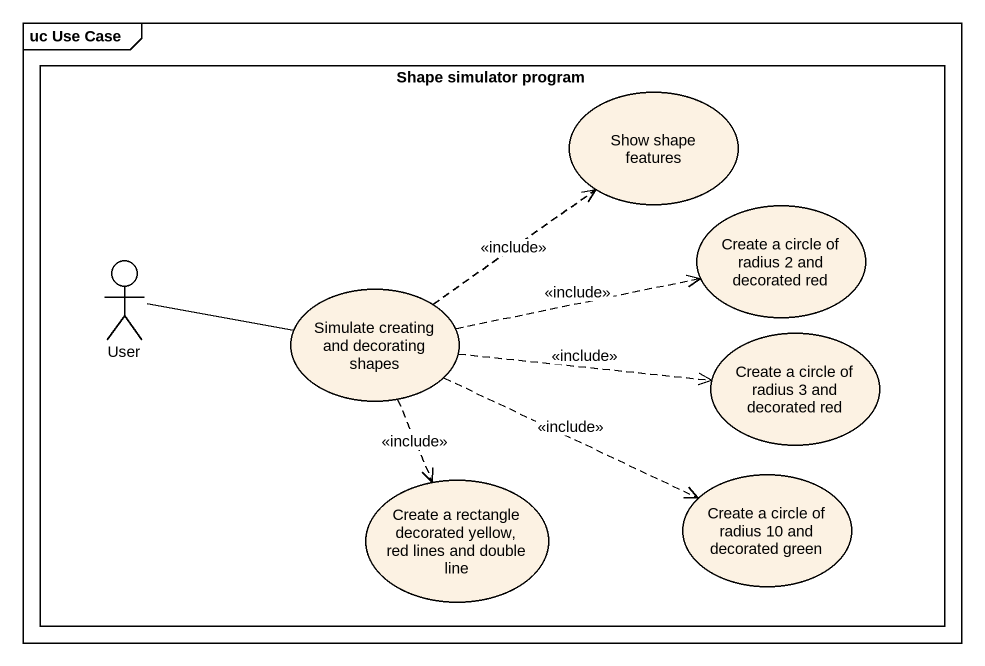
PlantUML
@startuml
mainframe uc Use Case
rectangle "Shape simulator program" as Shape_simulator_program {
  usecase "Show shape features" as Show_shape_features
  actor User
  usecase "Create a circle of radius 2 and decorated red" as Create_a_circle_of_radius_2
  usecase "Simulate creating and decorating shapes" as Simulate_creating_and
  usecase "Create a circle of radius 3 and decorated red" as Create_a_circle_of_radius_3
  usecase "Create a rectangle decorated yellow, red lines and double line" as Create_a_rectangle
  usecase "Create a circle of radius 10 and decorated green" as Create_a_circle_of_radius
}
User -right- Simulate_creating_and
Simulate_creating_and .up.> Show_shape_features : <<include>>
Simulate_creating_and .right.> Create_a_circle_of_radius_2 : <<include>>
Simulate_creating_and .right.> Create_a_circle_of_radius_3 : <<include>>
Simulate_creating_and ..> Create_a_rectangle : <<include>>
Simulate_creating_and .right.> Create_a_circle_of_radius : <<include>>
@enduml
